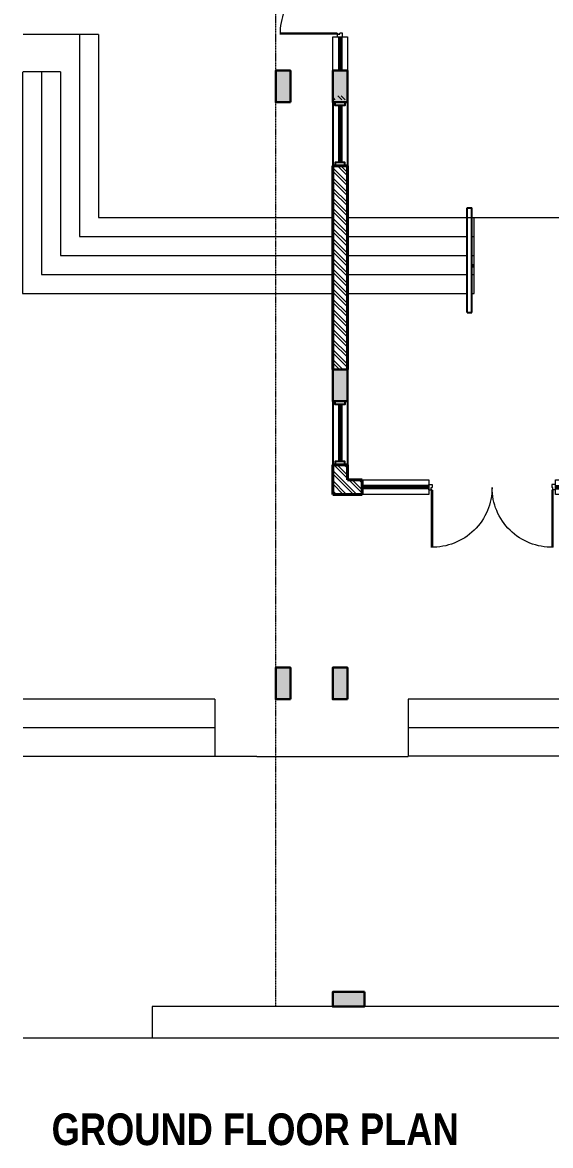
# Model space of a CAD drawing. Header units: inches. Extents: x 3461478 to 3553662, y 1119443 to 1186010.
# Drawn here: x 3469888 to 3478227, y 1157728 to 1175439 of the extents above; entities that cross this region are included whole.
import ezdxf

# ---------------------------------------------------------------- set-up
doc = ezdxf.new("R2010")
doc.units = ezdxf.units.IN
doc.header["$LTSCALE"] = 5
doc.header["$MEASUREMENT"] = 0
doc.linetypes.add('DASHED2', pattern=[0.375, 0.25, -0.125])
doc.linetypes.add('HIDDEN', pattern=[0.375, 0.25, -0.125])
for name, color, linetype, lineweight in [('door', 3, 'Continuous', 9), ('hatch', 8, 'Continuous', 9), ('hidden', 8, 'HIDDEN', 13), ('S-Concrete', 6, 'Continuous', 30), ('steps', 25, 'Continuous', 9), ('text', 190, 'Continuous', 20), ('wall', 1, 'Continuous', 40)]:
    doc.layers.add(name, color=color, linetype=linetype, lineweight=lineweight)
doc.layers.add('Railng', color=203, linetype='Continuous')
doc.layers.add('win', color=4, linetype='Continuous')
doc.styles.get("Standard").update_dxf_attribs({"font": 'swissc.ttf', "height": 350})
pattern_1 = [(135, (3439589.43, 1664582.5), (-79.549513, -79.549513), []), (135, (3439589.43, 1664635.53), (-79.549513, -79.549513), [])]

# ---------------------------------------------------------------- blocks, each defined once
blk = doc.blocks.new('LIB W3')
at = {"layer": 'win', "color": 2, "lineweight": 60}
blk.add_line((-493809, -35701), (-494709, -35701), dxfattribs=at)
at = {"layer": 'win'}
for points in [[(-493759, -35586), (-494759, -35586)], [(-494759, -35776), (-494709, -35776), (-494709, -35626), (-494759, -35626)], [(-493759, -35776), (-493809, -35776), (-493809, -35626), (-493759, -35626)], [(-493759, -35816), (-494759, -35816)]]:
    blk.add_lwpolyline(points, dxfattribs=at)
blk = doc.blocks.new('erer')
at = {"layer": 'door', "color": 5, "lineweight": 18}
for p, q in [((476029, 155989), (476029, 154939)), ((476259, 154939), (476259, 155989)), ((476029, 154939), (476259, 154939)), ((476102, 154939), (476102, 154884)), ((476185, 154939), (476102, 154939)), ((476102, 154884), (476147, 154884)), ((476147, 154900), (476147, 154884)), ((476185, 154900), (476147, 154900)), ((476185, 154939), (476185, 154900)), ((476185, 154884), (476185, 154900)), ((476188, 154900), (477090, 154900)), ((476188, 154882), (477090, 154882)), ((476029, 152939), (476029, 151889)), ((476259, 152939), (476029, 152939)), ((476102, 152995), (476147, 152995)), ((476102, 152939), (476102, 152995)), ((476185, 152939), (476102, 152939)), ((476147, 152978), (476147, 152995)), ((476185, 152978), (476147, 152978)), ((476185, 152995), (476185, 152978)), ((476185, 152939), (476185, 152978)), ((476188, 152996), (477090, 152996)), ((476188, 152978), (477090, 152978)), ((476259, 151889), (476259, 152939))]:
    blk.add_line(p, q, dxfattribs=at)
at = {"layer": 'door', "lineweight": 18}
for centre, start, end in [((476147, 154882), 269.9841, 1.3064), ((476147, 152996), 358.6936, 90.0159)]:
    blk.add_arc(centre, 943, start, end, dxfattribs=at)
at = {"layer": 'win', "color": 2, "lineweight": 60}
for p, q in [((476144, 154939), (476144, 155989)), ((476144, 152939), (476144, 151889))]:
    blk.add_line(p, q, dxfattribs=at)
blk = doc.blocks.new('col 400 x 230')
at = {"layer": 'hatch'}
blk.add_hatch(color=256, dxfattribs=at).paths.add_polyline_path([(230, -500), (230, 0), (0, 0), (0, -500)])
at = {"layer": 'S-Concrete'}
blk.add_lwpolyline([(230, -500), (230, 0), (0, 0), (0, -500)], close=True, dxfattribs=at)
blk = doc.blocks.new('LIBRARY COLUMNS - 26.07.10')
at = {"layer": 'S-Concrete', "rotation": 270}
for p in [(225217, 252626), (234632, 252626), (225217, 251726), (229917, 251726), (234632, 251726)]:
    blk.add_blockref('col 400 x 230', p, dxfattribs=at)
at = {"layer": 'S-Concrete'}
blk.add_blockref('col 400 x 230', (219872, 251726), dxfattribs=at)
blk = doc.blocks.new('esrgtwetg')
at = {"layer": 'door', "color": 5, "lineweight": 18}
for p, q in [((304292, 286039), (304292, 286940)), ((304310, 286039), (304310, 286940)), ((306196, 286039), (306196, 286940)), ((306214, 286039), (306214, 286940)), ((303718, 286109), (304253, 286109)), ((304253, 286109), (304253, 285879)), ((304253, 286036), (304292, 286036)), ((304253, 286036), (304253, 285953)), ((304292, 286036), (304292, 285997)), ((304309, 286036), (304292, 286036)), ((306198, 286036), (306214, 286036)), ((306214, 286036), (306214, 285997)), ((306253, 286036), (306214, 286036)), ((306253, 285879), (306253, 286109)), ((306253, 286109), (306778, 286109)), ((306253, 286036), (306253, 285953)), ((304253, 285879), (303718, 285879)), ((304253, 285953), (304309, 285953)), ((304292, 285997), (304309, 285997)), ((304309, 285953), (304309, 285997)), ((306214, 285997), (306198, 285997)), ((306198, 285953), (306198, 285997)), ((306253, 285953), (306198, 285953)), ((306778, 285879), (306253, 285879))]:
    blk.add_line(p, q, dxfattribs=at)
at = {"layer": 'door', "lineweight": 18}
for centre, start, end in [((304310, 285997), 359.9841, 91.3064), ((306196, 285997), 88.6936, 180.0159)]:
    blk.add_arc(centre, 943, start, end, dxfattribs=at)
at = {"layer": 'win', "color": 2, "lineweight": 60}
for p, q in [((304253, 285994), (303718, 285994)), ((306253, 285994), (306778, 285994))]:
    blk.add_line(p, q, dxfattribs=at)

msp = doc.modelspace()

# ---------------------------------------------------------------- hatches: boundary and pattern name
at = {"layer": 'hatch'}
h = msp.add_hatch(dxfattribs=at)
h.set_pattern_fill('ANSI32', color=256, scale=300, angle=90, style=0)
h.set_pattern_definition(pattern_1)
h.paths.add_polyline_path([(3474903, 1174280), (3474788, 1174280), (3474788, 1174220), (3474903, 1174220)])
h = msp.add_hatch(dxfattribs=at)
h.set_pattern_fill('ANSI32', color=256, scale=300, angle=90, style=0)
h.set_pattern_definition(pattern_1)
h.paths.add_polyline_path([(3475018, 1174280), (3474903, 1174280), (3474903, 1174220), (3475018, 1174220)])
h = msp.add_hatch(dxfattribs=at)
h.set_pattern_fill('ANSI32', color=256, scale=300, angle=90, style=0)
h.set_pattern_definition([(135, (3475128.7, 1168138.44), (-79.5495, -79.5495), []), (135, (3475128.7, 1168191.48), (-79.5495, -79.5495), [])])
h.paths.add_polyline_path([(3475018, 1168225), (3475018, 1167995), (3475253, 1167995), (3475253, 1168225)])
h.paths.add_polyline_path([(3474788, 1173180), (3474788, 1169965), (3475018, 1169965), (3475018, 1173180)])
h.paths.add_polyline_path([(3474788, 1168465), (3474788, 1167995), (3475018, 1167995), (3475018, 1168465)])
h.paths.add_polyline_path([(3479353, 1168225), (3479353, 1167995), (3479818, 1167995), (3479818, 1168225)])

# ---------------------------------------------------------------- linework, layer by layer
at = {"layer": 'hidden', "linetype": 'DASHED2'}
for p, q in [((3473888, 1159920), (3473888, 1177865)), ((3480718, 1159920), (3473888, 1159920))]:
    msp.add_line(p, q, dxfattribs=at)
at = {"layer": 'Railng'}
for p, q in [((3476909, 1170865), (3476909, 1172515)), ((3476909, 1172515), (3476984, 1172515)), ((3476984, 1170865), (3476984, 1172515)), ((3476984, 1171618), (3477018, 1171618)), ((3476984, 1171593), (3477018, 1171593)), ((3476909, 1170865), (3476984, 1170865))]:
    msp.add_line(p, q, dxfattribs=at)
at = {"layer": 'steps'}
for p, q in [((3471088, 1175248), (3469899, 1175248)), ((3470788, 1175248), (3470788, 1172065)), ((3471088, 1175248), (3471088, 1172365)), ((3469888, 1174663), (3469888, 1171165)), ((3470488, 1174663), (3469899, 1174663)), ((3470188, 1174663), (3470188, 1171465)), ((3470488, 1174663), (3470488, 1171765)), ((3471088, 1172365), (3474788, 1172365)), ((3475018, 1172365), (3477018, 1172365)), ((3477018, 1172365), (3487288, 1172365)), ((3477018, 1171165), (3477018, 1172365)), ((3470788, 1172065), (3474788, 1172065)), ((3475018, 1172065), (3476909, 1172065)), ((3476984, 1172065), (3477018, 1172065)), ((3470488, 1171765), (3474788, 1171765)), ((3475018, 1171765), (3476909, 1171765)), ((3476984, 1171765), (3477018, 1171765)), ((3470188, 1171465), (3474788, 1171465)), ((3475018, 1171465), (3476909, 1171465)), ((3476984, 1171465), (3477018, 1171465)), ((3469888, 1171165), (3474788, 1171165)), ((3475018, 1171165), (3476909, 1171165)), ((3476984, 1171165), (3477018, 1171165)), ((3472928, 1164765), (3469899, 1164765)), ((3472928, 1164765), (3472928, 1163865)), ((3478628, 1164765), (3475978, 1164765)), ((3475978, 1164765), (3475978, 1163865)), ((3472928, 1164315), (3469899, 1164315)), ((3478628, 1164315), (3475978, 1164315)), ((3473588, 1163865), (3469899, 1163865)), ((3473588, 1163865), (3475978, 1163865)), ((3478628, 1163869), (3475978, 1163869)), ((3479268, 1159920), (3471938, 1159920)), ((3471938, 1159920), (3471938, 1159420)), ((3480718, 1159420), (3469899, 1159420))]:
    msp.add_line(p, q, dxfattribs=at)
at = {"layer": 'wall'}
for p, q in [((3474788, 1173180), (3474788, 1169965)), ((3475018, 1173180), (3475018, 1169965)), ((3474788, 1168465), (3474788, 1167995)), ((3475018, 1168465), (3475018, 1168225)), ((3475018, 1168225), (3475253, 1168225)), ((3475253, 1168225), (3475253, 1167995)), ((3474788, 1167995), (3475253, 1167995))]:
    msp.add_line(p, q, dxfattribs=at)
at = {"layer": 'wall', "extrusion": (0, 0, -1)}
for p, q in [((3475018, 1173180), (3474788, 1173180)), ((3475018, 1168465), (3474788, 1168465))]:
    msp.add_line(p, q, dxfattribs=at)

# ---------------------------------------------------------------- block references
at = {"layer": 'door', "xscale": -1, "rotation": 90}
msp.add_blockref('erer', (3631242, 1644253), dxfattribs=at)
at = {"layer": 'hidden', "rotation": 90}
msp.add_blockref('esrgtwetg', (3760897, 870962), dxfattribs=at)
at = {"layer": 'S-Concrete', "rotation": 90}
msp.add_blockref('LIBRARY COLUMNS - 26.07.10', (3726514, 940048), dxfattribs=at)
msp.add_blockref('LIBRARY COLUMNS - 26.07.10', (3726514, 940048), dxfattribs=at)
at = {"layer": 'win', "rotation": 90}
for p in [(3439202, 1667939), (3439202, 1663224)]:
    msp.add_blockref('LIB W3', p, dxfattribs=at)

# ---------------------------------------------------------------- texts
at = {"layer": 'text', "insert": (3470349, 1158235), "char_height": 500, "width": 10906.08, "attachment_point": 1}
msp.add_mtext('{\\fSwis721 Cn BT|b1|i0|c0|p34;GROUND FLOOR PLAN}', dxfattribs=at)

doc.saveas('drawing.dxf')
